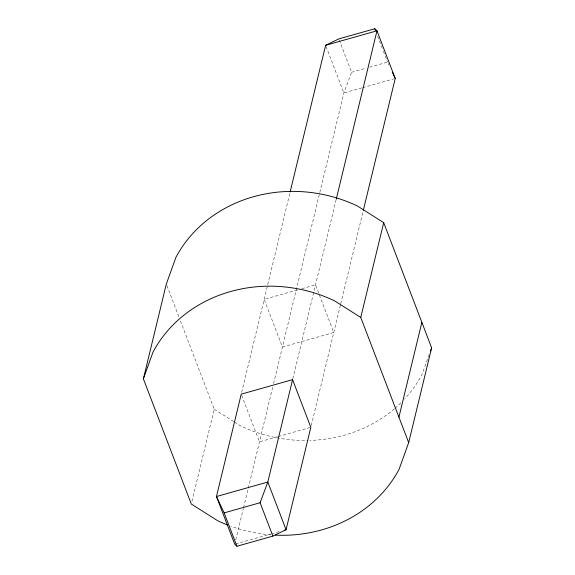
<?xml version="1.0" encoding="UTF-8"?>
<svg xmlns="http://www.w3.org/2000/svg" width="575" height="575" viewBox="0 0 575 575"><rect width="100%" height="100%" fill="white"/><g stroke="black" fill="none" stroke-linecap="round" stroke-linejoin="round"><path stroke-width="0.43" stroke-dasharray="2.88 2.16" d="M191.935 501.407L214.238 409.22L180.37 320.757M241.658 392.416L289.937 192.841M235.764 539.86L243.318 508.623M243.527 507.761L272.737 387.025M273.578 383.547L319.585 193.365M319.801 192.496L343.879 92.97L351.598 72.27L339.142 39.733M292.797 378.781L336.008 200.172M311.255 425.579L340.522 304.585M340.738 303.715L363.127 211.169M429.209 354.523L422 374.569A136.929 123.798 13.6 0 1 404.498 399.086M351.598 72.27L366.146 68.159M369.567 67.189L387.543 62.114L389.002 65.234M361.848 87.896L343.879 92.97L325.63 45.303M362.703 87.652L393.516 78.955M297.548 289.929L264.169 299.352L282.418 347.02L333.766 332.522L319.039 294.055M301.825 288.722L315.517 284.855L318.723 293.221M277.452 436.741L259.483 441.816L241.557 394.989M278.307 436.504L309.975 427.563M235.57 543.957L270.66 534.053M271.515 533.808L279.22 531.631M214.238 409.22L233.709 421.561M234.456 422.036L240.451 425.838A136.929 123.798 13.6 0 0 308.042 440.472M377.638 36.261L383.072 50.442M383.388 51.276L387.543 62.114M166.958 285.71L179.098 317.422M270.847 534.851A136.929 123.798 13.6 0 1 230.676 526.154M400.825 402.859A136.929 123.798 13.6 0 1 395.032 408.221M394.364 408.796A136.929 123.798 13.6 0 1 309.803 440.428"/><path stroke-width="0.86" d="M227.319 524.882A136.929 123.798 13.6 0 1 217.515 520.634L191.303 504.016L143.383 378.839L166.319 284.043L175.936 257.305A136.929 123.798 13.6 0 1 357.485 206.044L383.698 222.654L431.617 347.839L408.681 442.635L399.064 469.365A136.929 123.798 13.6 0 1 275.324 535.131M290.145 191.971L325.63 45.303L338.826 38.899L374.771 28.75L376.977 30.798L395.226 78.466L363.335 210.299M292.582 379.651L267.813 482.03L260.101 502.73L272.873 536.101L286.062 529.697L310.831 427.318L292.582 379.651L241.234 394.155L216.466 496.534L234.715 544.202L236.929 546.25L272.873 536.101M336.217 199.295L376.977 30.798L325.63 45.303M408.681 442.635L360.762 317.45L383.698 222.654M398.928 417.148L421.856 322.352M143.383 378.839L153 352.101A136.929 123.798 13.6 0 1 334.549 300.84L360.762 317.45M430.416 351.181L431.617 347.839M284.352 530.186L286.062 529.697L267.813 482.03L216.466 496.534L224.157 512.886L260.101 502.73M392.301 72.242L395.226 78.466M374.771 28.75L375.403 30.418M224.157 512.886L236.929 546.25"/></g></svg>
